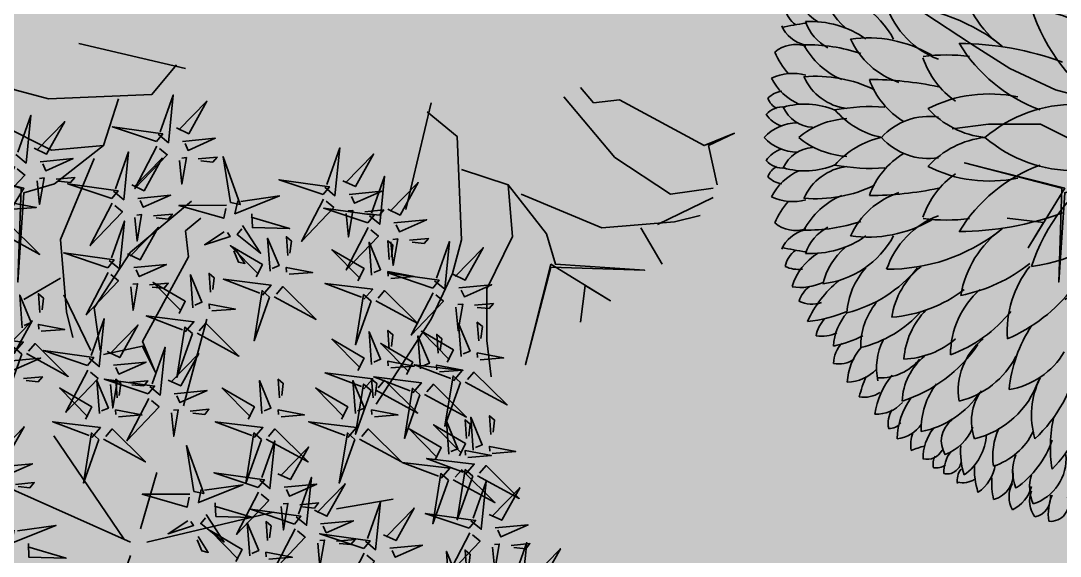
# Model space of a CAD drawing. Header units: millimetres. Extents: x -620 to 17580, y -3355 to 14690.
# Drawn here: x 13075 to 13672, y 8025 to 8333 of the extents above; entities that cross this region are included whole.
import ezdxf

# ---------------------------------------------------------------- set-up
doc = ezdxf.new("R2010")
doc.units = ezdxf.units.MM
doc.header["$LTSCALE"] = 150
doc.linetypes.add('DASHED', pattern=[0.75, 0.5, -0.25])
doc.layers.add('ad-Landscape', color=7, linetype='Continuous', lineweight=35, true_color=0x007f00)
doc.layers.add('ad-Landscape 2', color=7, linetype='Continuous', lineweight=35, true_color=0x264c00)
doc.layers.add('ad-Secondary Roof', color=6, linetype='Continuous', true_color=0xff00ff)
doc.layers.add('ad-Verandah', color=7, linetype='Continuous', true_color=0xa57c52)

# ---------------------------------------------------------------- blocks, each defined once
blk = doc.blocks.new('1625E_Roof Plan')
at = {"layer": 'ad-Secondary Roof', "linetype": 'DASHED', "ltscale": 2, "const_width": 40}
blk.add_lwpolyline([(12570, 8195), (10022.5, 11207.5), (12570, 14220), (13950, 14220), (13950, 8195)], close=True, dxfattribs=at)
blk = doc.blocks.new('bamboo')
at = {"layer": 'ad-Landscape'}
blk.add_line((-124.2, -652.6), (-157.7, -842.3), dxfattribs=at)
for points in [[(-1273.1, 427.7), (-1131.2, 501.3), (-1244.7, 393.3), (-1266, 419.1)], [(-1055, 483.7), (-978.6, 343.4), (-1088.9, 454.6), (-1063.5, 476.4)], [(-1313.2, 423.7), (-1284.7, 389.2), (-1445, 373), (-1321.8, 416.6)], [(-1130.1, 433.9), (-1136.1, 355.2), (-1153.1, 443.6), (-1137.4, 442.4)], [(-1334.9, 362.3), (-1315.1, 320.7), (-1424, 259.8), (-1327.8, 353.7)], [(-1224.9, 351.7), (-1146.2, 344), (-1235, 328.8), (-1233.5, 344.6)], [(-1289.2, 342), (-1299.8, 231.9), (-1259.3, 323.3), (-1282.1, 333.4)], [(-1230.9, 288.8), (-1236.9, 225.9), (-1219.6, 240.1), (-1223.8, 280.1)], [(-1166, 102), (-1215.3, 249.6), (-1191.8, 80.7), (-1166, 102)], [(-933.9, 115.6), (-983.2, 263.3), (-959.7, 94.3), (-933.9, 115.6)], [(-1150.2, 100.5), (-1008.3, 174), (-1121.8, 66), (-1143.1, 91.9)], [(-958.2, 110.1), (-929.8, 75.6), (-1090, 59.3), (-966.8, 103)], [(-1357.1, -48), (-1406.5, 99.6), (-1382.9, -69.3), (-1357.1, -48)], [(-1190.3, 96.4), (-1161.9, 61.9), (-1322.1, 45.7), (-1198.9, 89.3)], [(-1212, 35.1), (-1192.2, -6.5), (-1301.2, -67.4), (-1204.9, 26.4)], [(-979.9, 48.7), (-960.1, 7.1), (-1069.1, -53.8), (-972.8, 40.1)], [(-869.9, 38), (-791.3, 30.4), (-880, 15.2), (-878.5, 30.9)], [(-548.2, 43.3), (-554.2, -19.6), (-537, -5.4), (-541.1, 34.7)], [(-1341.4, -49.5), (-1199.5, 24), (-1312.9, -84), (-1334.3, -58.1)], [(-1166.4, 14.8), (-1176.9, -95.3), (-1136.4, -4), (-1159.3, 6.1)], [(-1102, 24.4), (-1023.4, 16.8), (-1112.1, 1.6), (-1110.6, 17.3)], [(-934.3, 28.4), (-944.8, -81.7), (-904.3, 9.6), (-927.2, 19.8)], [(-875.9, -24.9), (-881.9, -87.8), (-864.7, -73.6), (-868.8, -33.5)], [(-718.6, -144.5), (-752.5, -173.6), (-772, -13.7), (-725.8, -136)], [(-1381.4, -53.6), (-1353, -88.1), (-1513.2, -104.3), (-1390.1, -60.7)], [(-1108, -38.5), (-1114, -101.4), (-1096.8, -87.2), (-1100.9, -47.1)], [(-780.4, -124), (-821.5, -144.7), (-884.6, -37), (-788.8, -131.3)], [(-556.7, -87.7), (-536.9, -129.3), (-645.8, -190.1), (-549.6, -96.3)], [(-1403.2, -114.9), (-1383.3, -156.5), (-1492.3, -217.4), (-1396.1, -123.6)], [(-1357.5, -135.2), (-1368, -245.3), (-1327.6, -154), (-1350.4, -143.9)], [(-1293.1, -125.6), (-1214.5, -133.2), (-1303.2, -148.4), (-1301.7, -132.7)], [(-1143.7, -283.2), (-1143, -123.3), (-1099.9, -274), (-1132.7, -280.9)], [(-712.5, -168.7), (-565.9, -116.3), (-734.3, -143.3), (-712.5, -168.7)], [(-799.7, -170.1), (-910, -161.8), (-817.9, -200.4), (-808.2, -177.3)], [(-1299.1, -188.5), (-1305.1, -251.4), (-1287.9, -237.2), (-1292, -197.1)], [(-713.7, -184.4), (-637.3, -324.8), (-747.6, -213.6), (-722.2, -191.7)], [(-1053.9, -275.7), (-1010.7, -209.6), (-1038.4, -295.3), (-1051.6, -286.6)], [(-851.8, -229.5), (-914.8, -224.8), (-900.2, -241.7), (-860.3, -236.8)], [(-788.8, -234.2), (-794.8, -313), (-811.8, -224.6), (-796, -225.8)], [(-1152.3, -296.4), (-1306, -271.7), (-1145.4, -329.2), (-1152.3, -296.4)], [(-841.4, -403.5), (-875.3, -432.7), (-894.8, -272.8), (-848.7, -395.1)], [(-1158.7, -320.6), (-1114.9, -311.4), (-1174.8, -460.8), (-1156.4, -331.5)], [(-903.2, -383.1), (-944.4, -403.7), (-1007.5, -296), (-911.7, -390.3)], [(-1000.9, -310.2), (-948, -344.7), (-952.6, -322.9), (-990, -307.9)], [(-1075.2, -337.2), (-982.6, -397.6), (-1044.7, -319.4), (-1064.3, -334.9)], [(-1114.4, -368.3), (-1068.3, -370), (-1064.9, -494.8), (-1103.4, -366)], [(-835.4, -427.8), (-688.8, -375.4), (-857.2, -402.4), (-835.4, -427.8)], [(-922.6, -429.1), (-1032.9, -420.9), (-940.7, -459.5), (-931.1, -436.4)], [(-836.6, -443.5), (-760.1, -583.9), (-870.5, -472.6), (-845, -450.8)], [(-1179.6, -607.1), (-1229, -459.4), (-1205.5, -628.4), (-1179.6, -607.1)], [(-974.6, -488.6), (-1037.7, -483.9), (-1023.1, -500.8), (-983.1, -495.9)], [(-911.6, -493.3), (-917.6, -572.1), (-934.7, -483.7), (-918.9, -484.8)], [(-1163.9, -608.6), (-1022, -535), (-1135.5, -643.1), (-1156.8, -617.2)], [(-425.4, -669.4), (-466.6, -690.1), (-529.7, -582.4), (-433.9, -676.7)], [(-119.8, -578.6), (-100, -620.2), (-209, -681), (-112.7, -587.2)], [(-9.8, -589.2), (68.8, -596.8), (-19.9, -612), (-18.4, -596.3)], [(-1204, -612.6), (-1175.5, -647.1), (-1335.8, -663.4), (-1212.6, -619.7)], [(-1084.1, -757), (-1133.4, -609.4), (-1109.9, -778.4), (-1084.1, -757)], [(-827.8, -744.4), (-861.7, -773.6), (-881.2, -613.7), (-835.1, -736)], [(-527.4, -744.4), (-561.3, -773.6), (-580.8, -613.7), (-534.7, -736)], [(-74.2, -598.9), (-84.7, -708.9), (-44.2, -617.6), (-67, -607.5)], [(8.2, -743.4), (-41.2, -595.8), (-17.7, -764.7), (8.2, -743.4)], [(-889.6, -724), (-930.8, -744.6), (-993.8, -636.9), (-898.1, -731.2)], [(-589.2, -724), (-630.4, -744.6), (-693.5, -636.9), (-597.7, -731.2)], [(-357.5, -714.1), (-210.9, -661.7), (-379.3, -688.7), (-357.5, -714.1)], [(-15.8, -652.1), (-21.8, -715), (-4.6, -700.8), (-8.7, -660.7)], [(-1225.7, -674), (-1205.9, -715.6), (-1314.8, -776.5), (-1218.6, -682.6)], [(-1180, -694.3), (-1190.5, -804.4), (-1150.1, -713.1), (-1172.9, -702.9)], [(-1115.6, -684.7), (-1037, -692.3), (-1125.7, -707.5), (-1124.2, -691.8)], [(-1068.3, -758.6), (-926.4, -685), (-1039.9, -793.1), (-1061.2, -767.2)], [(23.9, -744.9), (165.8, -671.4), (52.3, -779.4), (31, -753.6)], [(-821.7, -768.6), (-675.1, -716.3), (-843.5, -743.3), (-821.7, -768.6)], [(-444.7, -715.5), (-555, -707.2), (-462.9, -745.8), (-453.2, -722.8)], [(-521.3, -768.6), (-374.8, -716.3), (-543.2, -743.3), (-521.3, -768.6)], [(-358.7, -729.9), (-282.3, -870.2), (-392.6, -759), (-367.2, -737.1)], [(-1108.4, -762.6), (-1079.9, -797.1), (-1240.2, -813.4), (-1117, -769.7)], [(-1121.6, -747.6), (-1127.7, -810.5), (-1110.4, -796.3), (-1114.5, -756.2)], [(-908.9, -770), (-1019.2, -761.8), (-927.1, -800.3), (-917.4, -777.3)], [(-608.6, -770), (-718.8, -761.8), (-626.7, -800.3), (-617.1, -777.3)], [(-16.2, -749), (12.3, -783.5), (-148, -799.7), (-24.8, -756.1)], [(-822.9, -784.4), (-746.5, -924.8), (-856.8, -813.5), (-831.4, -791.7)], [(-575.6, -887.6), (-616.8, -908.3), (-679.8, -800.6), (-584, -894.9)], [(-513.8, -908.1), (-547.7, -937.2), (-567.2, -777.3), (-521, -899.6)], [(-496.8, -774.9), (-559.8, -770.2), (-545.3, -787.1), (-505.3, -782.2)], [(-522.5, -784.4), (-446.1, -924.8), (-556.4, -813.5), (-531, -791.7)], [(-433.8, -779.7), (-439.8, -858.4), (-456.8, -770), (-441.1, -771.2)], [(-1130.1, -824), (-1110.3, -865.6), (-1219.3, -926.5), (-1123, -832.6)], [(-1020.1, -834.7), (-941.4, -842.3), (-1030.2, -857.5), (-1028.7, -841.8)], [(-961, -829.5), (-1024, -824.8), (-1009.5, -841.7), (-969.5, -836.8)], [(-898, -834.2), (-904, -913), (-921, -824.6), (-905.3, -825.7)], [(-865.6, -975.2), (-915, -827.6), (-891.5, -996.5), (-865.6, -975.2)], [(-660.6, -829.5), (-723.6, -824.8), (-709.1, -841.7), (-669.1, -836.8)], [(-597.6, -834.2), (-603.6, -913), (-620.7, -824.6), (-604.9, -825.7)], [(-37.9, -810.4), (-18.1, -852), (-127, -912.8), (-30.8, -819)], [(7.8, -830.7), (-2.8, -940.7), (37.7, -849.4), (14.9, -839.3)], [(-1084.5, -844.3), (-1095, -954.4), (-1054.5, -863.1), (-1077.3, -852.9)], [(-1026.1, -897.6), (-1032.1, -960.5), (-1014.9, -946.3), (-1019, -906.2)], [(-849.9, -976.7), (-708, -903.2), (-821.4, -1011.2), (-842.8, -985.4)], [(-507.7, -932.3), (-361.1, -879.9), (-529.5, -906.9), (-507.7, -932.3)], [(-288.9, -983), (-330, -1003.7), (-393.1, -896), (-297.3, -990.3)], [(-227.1, -1003.5), (-261, -1032.7), (-280.5, -872.8), (-234.3, -995)], [(-616.5, -1023.9), (-657.7, -1044.6), (-720.8, -936.9), (-625, -1031.2)], [(-594.9, -933.7), (-705.2, -925.4), (-613.1, -964), (-603.4, -940.9)], [(-554.7, -1044.4), (-588.6, -1073.6), (-608.1, -913.7), (-562, -1036)], [(-508.9, -948), (-432.5, -1088.4), (-542.8, -977.2), (-517.4, -955.3)], [(-240.7, -1085.3), (-274.6, -1114.5), (-294.1, -954.6), (-248, -1076.9)], [(-221, -1027.7), (-74.4, -975.4), (-242.8, -1002.3), (-221, -1027.7)], [(-60.1, -1097.9), (-109.5, -950.3), (-85.9, -1119.2), (-60.1, -1097.9)], [(-889.9, -980.8), (-861.5, -1015.3), (-1021.7, -1031.5), (-898.6, -987.9)], [(-647, -993.1), (-710, -988.4), (-695.4, -1005.3), (-655.5, -1000.4)], [(-584, -997.8), (-590, -1076.6), (-607, -988.2), (-591.3, -989.4)], [(-302.5, -1064.9), (-343.7, -1085.5), (-406.8, -977.8), (-311, -1072.1)], [(-911.7, -1042.2), (-891.9, -1083.8), (-1000.8, -1144.6), (-904.6, -1050.8)], [(-548.6, -1068.6), (-402.1, -1016.3), (-570.5, -1043.2), (-548.6, -1068.6)], [(-308.2, -1029.1), (-418.5, -1020.8), (-326.4, -1059.4), (-316.7, -1036.4)], [(-222.2, -1043.5), (-145.8, -1183.9), (-256.1, -1072.6), (-230.7, -1050.8)], [(-44.4, -1099.5), (97.5, -1025.9), (-15.9, -1134), (-37.3, -1108.1)], [(128.7, -1029.1), (18.4, -1020.8), (110.5, -1059.4), (120.2, -1036.4)], [(-866, -1062.5), (-876.5, -1172.5), (-836.1, -1081.2), (-858.9, -1071.1)], [(-801.6, -1052.8), (-723, -1060.4), (-811.7, -1075.7), (-810.2, -1059.9)], [(-635.9, -1070), (-746.1, -1061.7), (-654, -1100.3), (-644.4, -1077.3)], [(-234.6, -1109.5), (-88.1, -1057.2), (-256.5, -1084.1), (-234.6, -1109.5)], [(-807.6, -1115.7), (-813.6, -1178.6), (-796.4, -1164.4), (-800.5, -1124.4)], [(-549.8, -1084.4), (-473.4, -1224.8), (-583.8, -1113.5), (-558.3, -1091.7)], [(-321.9, -1110.9), (-432.1, -1102.7), (-340, -1141.2), (-330.3, -1118.2)], [(-360.3, -1088.6), (-423.3, -1083.8), (-408.7, -1100.8), (-368.8, -1095.8)], [(-297.3, -1093.3), (-303.3, -1172), (-320.3, -1083.6), (-304.5, -1084.8)], [(-84.4, -1103.5), (-56, -1138), (-216.2, -1154.2), (-93.1, -1110.6)], [(76.6, -1088.6), (13.6, -1083.8), (28.1, -1100.8), (68.1, -1095.8)], [(-687.9, -1129.5), (-751, -1124.7), (-736.4, -1141.7), (-696.4, -1136.8)], [(-624.9, -1134.2), (-630.9, -1213), (-648, -1124.6), (-632.2, -1125.7)], [(-235.8, -1125.3), (-159.4, -1265.7), (-269.7, -1154.4), (-244.3, -1132.6)], [(-373.9, -1170.4), (-436.9, -1165.7), (-422.4, -1182.6), (-382.4, -1177.7)], [(-310.9, -1175.1), (-316.9, -1253.9), (-334, -1165.5), (-318.2, -1166.6)], [(-106.2, -1164.9), (-86.3, -1206.5), (-195.3, -1267.4), (-99.1, -1173.5)], [(-60.5, -1185.2), (-71, -1295.3), (-30.6, -1204), (-53.4, -1193.8)], [(3.9, -1175.6), (82.5, -1183.2), (-6.2, -1198.4), (-4.7, -1182.7)], [(120.3, -1239.9), (148.8, -1274.4), (-11.4, -1290.6), (111.7, -1247)], [(-2.1, -1238.5), (-8.1, -1301.4), (9.1, -1287.1), (5, -1247.1)], [(98.6, -1301.3), (118.4, -1342.9), (9.5, -1403.7), (105.7, -1309.9)]]:
    blk.add_lwpolyline(points, dxfattribs=at)
at = {"layer": 'ad-Landscape 2'}
for p, q in [((-12.4, 39.5), (-247.1, 564.2)), ((-23.6, 61.9), (-370, 296.3)), ((32.3, 39.5), (390, 162.3)), ((-57.1, 6), (-247.1, -49.8)), ((-12.4, -16.3), (-113, -440.5)), ((-470.6, -139.1), (-761.2, -217.2))]:
    blk.add_line(p, q, dxfattribs=at)
for points in [[(-650.3, 428.2), (-684.2, 399.1), (-703.7, 559), (-657.6, 436.7)], [(-311, 498.7), (-291.1, 457.1), (-400.1, 396.2), (-303.9, 490)], [(-665.9, 471.4), (-646.1, 429.8), (-755.1, 368.9), (-658.8, 462.8)], [(-644.2, 404), (-497.6, 456.4), (-666, 429.4), (-644.2, 404)], [(-265.3, 478.4), (-275.8, 368.3), (-235.4, 459.6), (-258.2, 469.8)], [(-620.3, 451.1), (-630.8, 341), (-590.3, 432.3), (-613.2, 442.5)], [(-206.9, 425.1), (-212.9, 362.2), (-195.7, 376.4), (-199.8, 416.5)], [(-52.8, 429.4), (-9, 438.6), (-69, 289.1), (-50.5, 418.5)], [(-731.5, 402.7), (-841.7, 410.9), (-749.6, 372.3), (-739.9, 395.4)], [(-645.4, 388.3), (-569, 247.9), (-679.3, 359.1), (-653.9, 381)], [(-561.9, 397.8), (-567.9, 334.9), (-550.7, 349.1), (-554.8, 389.2)], [(-8.5, 381.7), (37.5, 380), (40.9, 255.2), (2.4, 384)], [(-783.5, 343.2), (-846.5, 347.9), (-832, 331), (-792, 335.9)], [(-720.5, 338.5), (-726.5, 259.7), (-743.5, 348.1), (-727.8, 346.9)], [(-606.2, 183.8), (-655.6, 331.4), (-632, 162.5), (-606.2, 183.8)], [(-363.6, 169.2), (-397.5, 140), (-417, 299.9), (-370.9, 177.6)], [(-590.5, 182.3), (-448.6, 255.9), (-562, 147.8), (-583.4, 173.7)], [(-425.4, 189.6), (-466.6, 169), (-529.7, 276.7), (-433.9, 182.4)], [(-918.2, 114.1), (-776.2, 187.7), (-889.7, 79.6), (-911, 105.5)], [(-630.5, 178.2), (-602.1, 143.7), (-762.3, 127.5), (-639.2, 171.1)], [(-357.5, 145), (-210.9, 197.3), (-379.3, 170.3), (-357.5, 145)], [(-444.7, 143.6), (-555, 151.8), (-462.9, 113.3), (-453.2, 136.3)], [(-652.3, 116.9), (-632.5, 75.3), (-741.4, 14.4), (-645.2, 108.2)], [(-510.6, -20.7), (-560, 126.9), (-536.5, -42), (-510.6, -20.7)], [(-542.2, 106.2), (-463.6, 98.6), (-552.3, 83.4), (-550.8, 99.1)], [(-358.7, 129.2), (-282.3, -11.2), (-392.6, 100.1), (-367.2, 121.9)], [(-606.6, 96.6), (-617.1, -13.5), (-576.7, 77.8), (-599.5, 88)], [(-496.8, 84.1), (-559.8, 88.8), (-545.3, 71.9), (-505.3, 76.8)], [(-433.8, 79.4), (-439.8, 0.6), (-456.8, 89), (-441.1, 87.9)], [(-494.9, -22.2), (-353, 51.3), (-466.5, -56.7), (-487.8, -30.9)], [(-535, -26.3), (-506.5, -60.8), (-666.8, -77), (-543.6, -33.4)], [(-174.3, -160.5), (-173.7, -0.6), (-130.6, -151.3), (-163.4, -158.2)], [(-446.7, -98.3), (-368, -105.9), (-456.8, -121.2), (-455.3, -105.4)], [(-84.5, -153), (-41.3, -86.9), (-69, -172.5), (-82.2, -163.9)], [(-511, -108), (-521.6, -218), (-481.1, -126.7), (-503.9, -116.6)], [(-452.7, -161.2), (-458.7, -224.1), (-441.4, -209.9), (-445.5, -169.8)], [(-183, -173.7), (-336.7, -149), (-176.1, -206.5), (-183, -173.7)], [(-189.3, -197.8), (-145.6, -188.6), (-205.5, -338.1), (-187, -208.8)], [(-105.9, -214.5), (-13.2, -274.9), (-75.4, -196.7), (-94.9, -212.2)], [(-31.6, -187.5), (21.3, -222), (16.7, -200.1), (-20.7, -185.2)], [(-196.6, -388.9), (-246, -241.3), (-222.5, -410.2), (-196.6, -388.9)], [(-145, -245.6), (-99, -247.3), (-95.6, -372), (-134.1, -243.3)], [(52.5, -314.9), (11.3, -335.6), (-51.8, -227.9), (44, -322.2)], [(-425.4, -355.8), (-466.6, -376.5), (-529.7, -268.8), (-433.9, -363.1)], [(-363.6, -376.3), (-397.5, -405.4), (-417, -245.5), (-370.9, -367.8)], [(-357.5, -400.5), (-210.9, -348.1), (-379.3, -375.1), (-357.5, -400.5)], [(-180.9, -390.4), (-39, -316.9), (-152.5, -424.9), (-173.8, -399)], [(-73.8, -511.6), (-123.1, -364), (-99.6, -532.9), (-73.8, -511.6)], [(33.1, -361), (-77.2, -352.7), (14.9, -391.3), (24.6, -368.2)], [(-444.7, -401.9), (-555, -393.6), (-462.9, -432.2), (-453.2, -409.1)], [(-358.7, -416.2), (-282.3, -556.6), (-392.6, -445.4), (-367.2, -423.5)], [(-221, -394.5), (-192.5, -429), (-352.8, -445.2), (-229.6, -401.6)], [(-19, -420.4), (-82, -415.7), (-67.4, -432.6), (-27.4, -427.7)], [(44, -425.1), (38, -503.9), (21, -415.5), (36.8, -416.7)], [(-58, -513.1), (83.9, -439.6), (-29.6, -547.6), (-50.9, -521.7)], [(-496.8, -461.3), (-559.8, -456.6), (-545.3, -473.5), (-505.3, -468.6)], [(-433.8, -466), (-439.8, -544.8), (-456.8, -456.4), (-441.1, -457.6)], [(-242.7, -455.8), (-222.9, -497.4), (-331.8, -558.3), (-235.6, -464.5)], [(-197, -476.1), (-207.5, -586.2), (-167.1, -494.9), (-189.9, -484.8)], [(-132.6, -466.5), (-54, -474.1), (-142.8, -489.3), (-141.3, -473.6)], [(-98.1, -517.2), (-69.7, -551.7), (-229.9, -567.9), (-106.7, -524.3)], [(-138.6, -529.4), (-144.7, -592.3), (-127.4, -578.1), (-131.5, -538)], [(-363.6, -689.9), (-397.5, -719), (-417, -559.2), (-370.9, -681.4)]]:
    blk.add_lwpolyline(points, dxfattribs=at)
blk = doc.blocks.new('A$C7DA81DBD')
at = {"layer": 'ad-Landscape'}
for centre, radius, start, end in [((-0.143, 3.955), 0.535, 155.1905, 195.2068), ((-0.906, 3.641), 0.606, 24.0272, 62.7305), ((-0.266, 4.046), 0.225, 130.8443, 173.759), ((-0.491, 4.017), 0.214, 30.4156, 68.83), ((-0.096, 4.063), 0.227, 130.9335, 187.2728), ((-0.414, 3.981), 0.305, 17.0973, 56.395), ((0.323, 3.905), 0.477, 132.7387, 179.5624), ((5.866, 2.673), 7.168, 168.7597, 170.8333), ((-1.327, 3.744), 0.358, 14.3796, 65.6782), ((-0.641, 3.924), 0.342, 140.1793, 198.6746), ((-1.18, 3.454), 0.743, 47.0323, 68.1406), ((-1.759, 3.363), 0.625, 31.2577, 73.0883), ((-1.415, 3.77), 0.269, 35.0422, 78.9599), ((0.485, 3.825), 0.838, 164.1327, 202.2774), ((-0.466, 3.725), 0.359, 3.0513, 66.2944), ((0.672, 3.334), 0.873, 140.3941, 176.9962), ((-0.211, 3.764), 1.016, 176.9811, 215.1502), ((-1.383, 3.356), 0.488, 27.4375, 71.1826), ((0.785, 3.797), 1.765, 178.7548, 198.6115), ((-1.37, 3.11), 0.824, 23.2196, 61.7797), ((0.81, 3.717), 1.458, 175.3381, 205.5558), ((-0.873, 3.314), 0.57, 6.6723, 66.2687), ((-1.724, 2.922), 0.735, 40.3866, 76.092), ((-0.579, 3.745), 0.974, 186.4669, 241.6556), ((1.74, 3.125), 2.067, 169.3214, 184.0479), ((-0.876, 2.829), 0.895, 11.9619, 49.2113), ((0.295, 3.161), 1.349, 172.2305, 210.013), ((-1.405, 2.554), 0.868, 18.6878, 65.2839), ((2.889, 3.142), 3.502, 179.9824, 192.0052), ((-0.914, 2.323), 0.874, 31.4049, 69.8192), ((0.453, 2.514), 0.676, 132.165, 188.6083), ((0.542, 2.951), 1.936, 179.7315, 217.4115), ((-1.697, 2.079), 0.932, 21.0147, 71.0085), ((1.11, 2.329), 1.983, 172.8697, 187.1303), ((-1.144, 1.7), 0.928, 34.9166, 71.0505), ((0.973, 1.875), 1.434, 153.1598, 192.1138), ((-0.947, 1.818), 0.953, 6.2214, 47.7369), ((-1.856, 1.09), 1.102, 36.0391, 80.2682), ((-1.892, 0.74), 1.708, 20.4746, 58.3718), ((2.262, 2.222), 3.258, 180.4864, 200.1425), ((1.124, 0.963), 1.476, 139.5678, 220.4322), ((0.278, 1.632), 1.654, 187.071, 234.8541), ((-2.005, -0.521), 2.052, 33.3645, 71.7788)]:
    blk.add_arc(centre, radius, start, end, dxfattribs=at)
at = {"layer": 'ad-Landscape 2'}
for centre, radius, start, end in [((-0.323, 3.905), 0.477, 0.4376, 47.2613), ((0.414, 3.981), 0.305, 123.605, 162.9027), ((0.096, 4.063), 0.227, 352.7272, 49.0665), ((0.491, 4.017), 0.214, 111.17, 149.5844), ((0.906, 3.641), 0.606, 117.2695, 155.9728), ((0.266, 4.046), 0.225, 6.241, 49.1557), ((0.143, 3.955), 0.535, 344.7932, 24.8095), ((1.18, 3.454), 0.743, 111.8594, 132.9677), ((0.641, 3.924), 0.342, 341.3254, 39.8207), ((1.327, 3.744), 0.358, 114.3218, 165.6204), ((-5.866, 2.673), 7.168, 9.1667, 11.2403), ((0.466, 3.725), 0.359, 113.7056, 176.9487), ((-0.485, 3.825), 0.838, 337.7226, 15.8673), ((1.415, 3.77), 0.269, 101.0401, 144.9578), ((1.759, 3.363), 0.625, 106.9117, 148.7423), ((1.053, 3.888), 0.343, 353.8947, 25.1777), ((1.034, 3.87), 0.552, 334.5471, 9.5144), ((-0.672, 3.334), 0.873, 3.0038, 39.6059), ((1.821, 3.599), 0.302, 107.3992, 143.6788), ((1.452, 3.751), 0.311, 341.2129, 26.1809), ((0.873, 3.314), 0.57, 113.7313, 173.3277), ((-0.81, 3.717), 1.458, 334.4442, 4.6619), ((1.37, 3.11), 0.824, 118.2203, 156.7804), ((-0.785, 3.797), 1.765, 341.3885, 1.2452), ((1.383, 3.356), 0.488, 108.8174, 152.5625), ((0.211, 3.764), 1.016, 324.8498, 3.0189), ((2.444, 2.7), 1.205, 114.4744, 140.3824), ((0.466, 3.951), 1.488, 337.2926, 354.0275), ((0.579, 3.745), 0.974, 298.3444, 353.5331), ((1.724, 2.922), 0.735, 103.908, 139.6134), ((2.158, 3.355), 0.356, 99.6308, 133.1371), ((1.692, 3.651), 0.41, 336.3892, 7.6723), ((2.239, 2.943), 0.581, 93.3251, 131.6636), ((0.915, 3.796), 1.32, 333.7814, 348.0611), ((2.403, 3.194), 0.329, 92.3146, 133.7549), ((2.106, 3.468), 0.289, 325.3594, 10.9222), ((0.876, 2.829), 0.895, 130.7887, 168.0381), ((-1.74, 3.125), 2.067, 355.9521, 10.6786), ((1.405, 2.554), 0.868, 114.7161, 161.3122), ((-0.295, 3.161), 1.349, 329.987, 7.7695), ((0.488, 3.723), 1.408, 309.2482, 345.9132), ((1.896, 2.617), 0.764, 93.1884, 132.6145), ((2.622, 2.757), 0.621, 93.0667, 130.2241), ((2.128, 3.396), 0.461, 314.4168, 357.6352), ((2.208, 2.504), 0.73, 88.9494, 129.1849), ((1.014, 3.524), 1.242, 311.6019, 346.473), ((3.046, 2.005), 1.281, 103.7152, 113.8565), ((2.458, 3.195), 0.289, 325.3594, 10.9222), ((0.914, 2.323), 0.874, 110.1808, 148.5951), ((-2.889, 3.142), 3.502, 347.9948, 0.0176), ((3.055, 2.232), 0.863, 98.6128, 128.9762), ((2.554, 3.07), 0.372, 312.039, 2.3981), ((-0.453, 2.514), 0.676, 351.3917, 47.835), ((2.436, 2.424), 0.643, 77.6145, 116.9239), ((1.999, 3.032), 0.544, 309.3196, 1.7514), ((1.697, 2.079), 0.932, 108.9915, 158.9853), ((-0.542, 2.951), 1.936, 322.5885, 0.2685), ((2.026, 2.069), 0.846, 98.5709, 141.5072), ((0.442, 3.021), 1.463, 322.928, 355.4603), ((3.025, 2.67), 0.274, 78.7338, 122.0246), ((2.929, 2.933), 0.15, 306.1904, 2.5297), ((2.402, 1.959), 0.821, 94.0733, 134.8771), ((1.447, 2.814), 0.898, 319.4924, 357.6991), ((1.329, 3.259), 1.53, 304.2544, 342.4095), ((2.813, 2.152), 0.645, 92.2183, 140.8436), ((3.205, 2.09), 0.759, 91.415, 126.1567), ((2.833, 2.887), 0.356, 304.2819, 353.793), ((3.255, 2.307), 0.399, 82.2727, 109.059), ((4.711, 2.181), 1.496, 159.5864, 165.4463), ((1.144, 1.7), 0.928, 108.9495, 145.0834), ((-1.11, 2.329), 1.983, 352.8697, 7.1303), ((3.088, 1.801), 0.795, 88.4481, 127.5281), ((2.167, 2.776), 0.96, 303.4494, 349.1419), ((3.387, 2.087), 0.488, 88.4011, 129.1706), ((3.218, 2.537), 0.186, 299.0055, 11.7638), ((0.947, 1.818), 0.953, 132.2631, 173.7786), ((-0.973, 1.875), 1.434, 347.8862, 26.8402), ((3.454, 2.302), 0.168, 76.8191, 120.1098), ((3.325, 2.438), 0.17, 323.7235, 9.2863), ((3.21, 2.109), 0.273, 57.8448, 144.6011), ((2.867, 2.536), 0.525, 291.9719, 338.1743), ((3.547, 1.977), 0.379, 89.0458, 126.1809), ((3.41, 2.32), 0.148, 278.297, 13.9033), ((2.301, 1.358), 0.927, 90.1716, 138.2607), ((0.957, 2.767), 1.425, 308.2279, 340.2669), ((2.675, 1.508), 0.695, 80.6567, 141.7175), ((3.623, 2.031), 0.183, 77.9287, 128.8575), ((3.413, 2.155), 0.239, 327.6824, 13.2452), ((1.892, 0.74), 1.708, 121.6282, 159.5254), ((-2.262, 2.222), 3.258, 339.8575, 359.5136), ((1.856, 1.09), 1.102, 99.7318, 143.9609), ((0.013, 2.499), 1.688, 321.4367, 348.9715), ((1.894, 2.412), 0.921, 297.1177, 346.3316), ((3.104, 2.475), 0.573, 273.6266, 324.2365), ((3.324, 1.386), 0.793, 71.9877, 94.4337), ((2.259, 2.257), 0.955, 289.2599, 346.2572), ((3.002, 1.519), 0.544, 70.202, 126.221), ((3.508, 1.218), 0.814, 72.4778, 93.2362), ((3.394, 2.243), 0.437, 278.927, 325.2152), ((-1.124, 0.963), 1.476, 319.5678, 40.4322), ((3.37, 1.133), 0.705, 81.247, 114.3965), ((2.789, 2.062), 0.727, 296.203, 341.3292), ((3.566, 1.894), 0.271, 257.551, 346.3454), ((3.646, 0.97), 0.879, 77.9266, 92.9974), ((2.053, 0.575), 1.111, 86.0484, 128.3502), ((0.504, 2.388), 1.772, 307.9554, 336.5901), ((2.813, 0.17), 1.503, 95.6253, 123.1332), ((1.841, 1.801), 0.836, 300.6803, 350.6952), ((3.799, 1.387), 0.279, 60.3623, 119.6377), ((2.872, 2.169), 1.015, 288.9376, 325.3584), ((3.531, 1.186), 0.443, 66.5632, 113.4368), ((3.602, 1.788), 0.37, 283.9638, 334.6363), ((3.699, 1.02), 0.428, 65.5975, 107.5893), ((3.843, 1.163), 0.285, 53.2838, 111.6454), ((2.005, -0.521), 2.052, 108.2212, 146.6355), ((-0.278, 1.632), 1.654, 305.1459, 352.929), ((2.07, 2.438), 1.53, 280.88, 316.8447), ((2.935, 0.536), 0.892, 73.6401, 116.0812), ((3.393, 1.57), 0.508, 265.6371, 341.6343), ((3.806, 1.439), 0.213, 263.9314, 347.1466), ((2.521, 2.218), 1.411, 279.6586, 314.4053), ((3.278, -0.198), 1.427, 80.7451, 103.0431), ((3.99, 0.707), 0.544, 82.7166, 112.3542), ((3.867, 1.227), 0.193, 249.404, 5.8133)]:
    blk.add_arc(centre, radius, start, end, dxfattribs=at)
blk = doc.blocks.new('A$C06C421F0')
at = {"layer": 'ad-Landscape'}
for points in [[(359.91, 366.46, 35.98, 14.39, 0), (421.22, 431.54, 14.39, 0.72, 0), (487.37, 441.94, 0, 0, 0), (448, 441.94, 0, 0, 0), (472.53, 524.19, 0, 0, 0), (467.69, 541.37, 0, 0, 0), (379.6, 599.67, 0, 0, 0), (404.12, 579.33, 0, 0, 0), (359.91, 575.71, 0, 0, 0), (404.12, 579.33, 0, 0, 0), (467.69, 541.37, 0, 0, 0), (433.48, 648.03, 0, 0, 0), (482.53, 692.32, 0, 0, 0), (430.9, 648.03, 0, 0, 0), (418.64, 692.32, 0, 0, 0), (426.06, 713.11, 0, 0, 0), (413.8, 692.32, 0, 0, 0), (372.17, 716.27, 0, 0, 0), (413.8, 692.32, 0, 0, 0), (323.13, 719.89, 0, 0, 0)], [(366.46, 359.97, 35.98, 14.39, 0), (431.54, 298.66, 14.39, 0.72, 0), (441.94, 232.52, 0, 0, 0), (441.94, 271.88, 0, 0, 0), (524.19, 247.36, 0, 0, 0), (541.37, 252.2, 0, 0, 0), (599.67, 340.29, 0, 0, 0), (579.33, 315.77, 0, 0, 0), (575.71, 359.97, 0, 0, 0), (579.33, 315.77, 0, 0, 0), (541.37, 252.2, 0, 0, 0), (648.03, 286.4, 0, 0, 0), (692.32, 237.36, 0, 0, 0), (648.03, 288.98, 0, 0, 0), (692.32, 301.25, 0, 0, 0), (713.11, 293.82, 0, 0, 0), (692.32, 306.09, 0, 0, 0), (716.27, 347.71, 0, 0, 0), (692.32, 306.09, 0, 0, 0), (719.89, 396.76, 0, 0, 0)], [(359.97, 353.42, 35.98, 14.39, 0), (298.66, 288.34, 14.39, 0.72, 0), (232.52, 277.95, 0, 0, 0), (271.88, 277.95, 0, 0, 0), (247.36, 195.69, 0, 0, 0), (252.2, 178.52, 0, 0, 0), (340.29, 120.22, 0, 0, 0), (315.77, 140.56, 0, 0, 0), (359.97, 144.17, 0, 0, 0), (315.77, 140.56, 0, 0, 0), (252.2, 178.52, 0, 0, 0), (286.4, 71.86, 0, 0, 0), (237.36, 27.57, 0, 0, 0), (288.98, 71.86, 0, 0, 0), (301.25, 27.57, 0, 0, 0), (293.82, 6.78, 0, 0, 0), (306.09, 27.57, 0, 0, 0), (347.71, 3.62, 0, 0, 0), (306.09, 27.57, 0, 0, 0), (396.76, 0, 0, 0, 0)]]:
    blk.add_lwpolyline(points, format="xyseb", dxfattribs=at)
for points in [[(460.26, 565.32), (472.53, 575.71), (470.27, 596.5), (507.05, 664.75), (497.05, 689.15), (507.05, 668.36), (538.67, 675.14)], [(467.69, 551.76), (516.73, 592.89), (546.1, 637.63), (541.26, 671.98)], [(570.62, 627.24), (548.68, 671.98)], [(546.1, 517.41), (573.2, 582.49), (568.36, 640.79), (563.2, 661.58)], [(573.2, 613.68), (602.56, 630.85)], [(538.67, 507.02), (578.04, 537.75), (602.56, 544.98), (607.4, 616.84), (604.82, 541.37), (683.23, 521.03), (602.56, 541.37), (631.93, 589.27), (619.67, 568.94), (649.03, 565.32)], [(526.41, 469.51), (538.67, 507.02), (580.3, 510.63), (622.25, 489.84), (663.87, 489.84), (693.24, 493.46)], [(479.95, 441.94), (499.63, 465.89), (582.88, 469.51), (609.99, 462.28), (646.77, 445.1), (678.39, 424.76), (715.18, 400.81)], [(472.53, 445.1), (558.36, 424.76)], [(565.32, 259.62), (575.71, 247.36), (596.5, 249.62), (664.75, 212.83), (689.15, 222.84), (668.36, 212.83), (675.14, 181.21)], [(551.76, 252.2), (592.89, 203.15), (637.63, 173.79), (671.98, 178.63)], [(445.1, 247.36), (424.76, 161.53)], [(441.94, 239.94), (465.89, 220.25), (469.51, 137), (462.28, 109.9), (445.1, 73.12), (424.76, 41.49), (400.81, 4.71)], [(469.51, 193.47), (507.02, 181.21), (510.63, 139.59), (489.84, 97.64), (489.84, 56.01), (493.46, 26.65)], [(507.02, 181.21), (537.75, 141.84), (544.98, 117.32), (616.84, 112.48), (541.37, 115.06), (521.03, 36.65), (541.37, 117.32), (589.27, 87.96), (568.93, 100.22), (565.32, 70.86)], [(517.41, 173.79), (582.49, 146.68), (640.79, 151.52), (661.58, 156.69)], [(627.24, 149.27), (671.98, 171.21)], [(613.68, 146.68), (630.85, 117.32)]]:
    blk.add_lwpolyline(points, dxfattribs=at)
blk = doc.blocks.new('zw$3055')
at = {"transparency": 33554559}
h = blk.add_hatch(color=256, dxfattribs=at)
h.dxf.hatch_style = 1
h.set_gradient(color1=(153, 204, 0), color2=(63, 127, 0), tint=1, name='INVSPHERICAL')
h.paths.add_polyline_path([(12120, -8875), (14550, -8875), (14550, -4975), (12120, -4975)])
h = blk.add_hatch(dxfattribs=at)
h.set_pattern_fill('GRASS', color=74)
h.set_pattern_definition([(90, (-1084315.541, 661200.024), (-17.96051224, 17.96051224), [4.7625, -31.1585245]), (45, (-1084315.54, 661200.024), (-17.96051224, 17.96051224), [4.7625, -20.6375]), (135, (-1084315.54, 661200.024), (-17.96051224, -17.96051224), [4.7625, -20.6375])])
h.paths.add_polyline_path([(12120, -8875), (14550, -8875), (14550, -4975), (12120, -4975)])
at = {"xscale": -54.36482949885743, "yscale": 54.36482949885743, "zscale": 54.36482949885722, "rotation": 89.9999999999999}
blk.add_blockref('A$C7DA81DBD', (13733.4, -5354.48), dxfattribs=at)
at = {"layer": 'ad-Landscape', "xscale": 0.7144563243118911, "yscale": 0.7144563243118911, "zscale": 0.7144563243118911, "rotation": 270}
for p in [(12992.59, -4996.88), (13591.08, -4996.88)]:
    blk.add_blockref('A$C06C421F0', p, dxfattribs=at)
at = {"layer": 'ad-Landscape', "linetype": 'Continuous', "xscale": -0.1713600815364864, "yscale": 0.1713600815364864, "zscale": 0.171360081536486, "rotation": 89.9999999999999}
blk.add_blockref('bamboo', (13144.35, -5589.37), dxfattribs=at)

msp = doc.modelspace()

# ---------------------------------------------------------------- block references
at = {"layer": 'ad-Verandah', "rotation": 360}
msp.add_blockref('zw$3055', (0, 13620), dxfattribs=at)

# ---------------------------------------------------------------- next in the draw order: block references
msp.add_blockref('1625E_Roof Plan', (0, 0))

doc.saveas('drawing.dxf')
